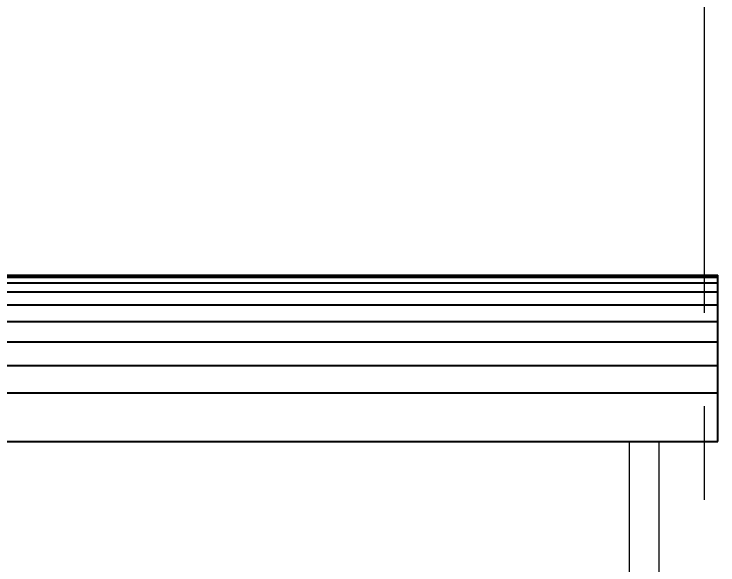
# Model space of a CAD drawing. Header units: millimetres. Extents: x -6181 to 191287, y -8583 to 23546.
# Drawn here: x 91181 to 92376, y 9308 to 10244 of the extents above; entities that cross this region are included whole.
import ezdxf

# ---------------------------------------------------------------- set-up
doc = ezdxf.new("R2010")
doc.units = ezdxf.units.MM
doc.header["$MEASUREMENT"] = 0
doc.linetypes.add('ACAD_ISO02W100', pattern=[15, 12, -3])
doc.linetypes.add('CENTER2', pattern=[28.575, 19.05, -3.175, 3.175, -3.175])
doc.layers.add('00--ORIGIN POINT', color=200, linetype='Continuous', lineweight=20, plot=False)
for name, color, linetype, lineweight in [('03--GRID', 252, 'CENTER2', 5), ('1735-DT-5BR-SEC_BB$0$G--STELWRK-0', 8, 'Continuous', 13), ('W--ELEV-2', 7, 'Continuous', 20)]:
    doc.layers.add(name, color=color, linetype=linetype, lineweight=lineweight)
doc.styles.add('ISO', font='isocp2.shx', dxfattribs={"width": 0.8})

# ---------------------------------------------------------------- blocks, each defined once
blk = doc.blocks.new('1735-DT-5BR-SEC_BB')
at = {"color": 8}
for p in [(89676, 9800), (92376.2, 9600)]:
    blk.add_line(p, (92376.2, 9800), dxfattribs=at)
at = {"color": 252}
for p, q in [((89676, 9796.8), (92376.2, 9796.8)), ((89676, 9787.3), (92376.2, 9787.3)), ((89676, 9771.5), (92376.2, 9771.5)), ((89676, 9749.4), (92376.2, 9749.4)), ((89676, 9721.2), (92376.2, 9721.2)), ((89676, 9686.8), (92376.2, 9686.8)), ((89676, 9646.3), (92376.2, 9646.3))]:
    blk.add_line(p, q, dxfattribs=at)
at = {"color": 9}
for p, q in [((89676, 9600), (92376.2, 9600)), ((92376.2, 9517.4), (92376.2, 9600)), ((89676, 9517.4), (92376.2, 9517.4))]:
    blk.add_line(p, q, dxfattribs=at)
at = {"layer": '1735-DT-5BR-SEC_BB$0$G--STELWRK-0'}
for p, q in [((92226.2, 7900, -1441.2), (92226.2, 9517.4)), ((92276.2, 7900, -1441.3), (92276.2, 9517.4))]:
    blk.add_line(p, q, dxfattribs=at)
blk = doc.blocks.new('*U5')
at = {"color": 2}
for p, q in [((0, 875), (0, -46)), ((1502.9, 734.4), (-140.6, 734.4)), ((0, 0), (-266.9, 266.9)), ((266.9, 266.9), (0, 0)), ((-280.4, 234.4), (280.4, 234.4))]:
    blk.add_line(p, q, dxfattribs=at)
blk.add_solid([(0, 234.4), (234.4, 234.4), (0, 0), (234.4, 234.4)], dxfattribs=at)
at = {"layer": '00--ORIGIN POINT', "linetype": 'ACAD_ISO02W100', "ltscale": 5}
blk.add_line((270, 0), (-270, 0), dxfattribs=at)
at = {"style": 'ISO', "width": 0.8}
for tag, p in [('LEVEL', (225.4, 781.7)), ('FLOOR', (225.4, 406.4))]:
    blk.add_attdef(tag, p, '', height=250, dxfattribs=at)

msp = doc.modelspace()

# ---------------------------------------------------------------- block references
msp.add_blockref('1735-DT-5BR-SEC_BB', (0, 0))

# ---------------------------------------------------------------- next in the draw order: linework, layer by layer
at = {"layer": '03--GRID', "ltscale": 50}
msp.add_line((92353.6, -1694), (92353.6, 10871.4), dxfattribs=at)

# ---------------------------------------------------------------- next in the draw order: block references
at = {"layer": 'W--ELEV-2'}
ref = msp.add_blockref('*U5', (90835, 9799.6, 193.5), dxfattribs=dict(at, xscale=0.75, yscale=0.75, zscale=0.75))
ref.add_attrib('LEVEL', '+9.800m', (91230.2, 10407.2, -697949.8), dxfattribs={"layer": '0', "height": 187.5, "style": 'ISO', "width": 0.8})

doc.saveas('drawing.dxf')
